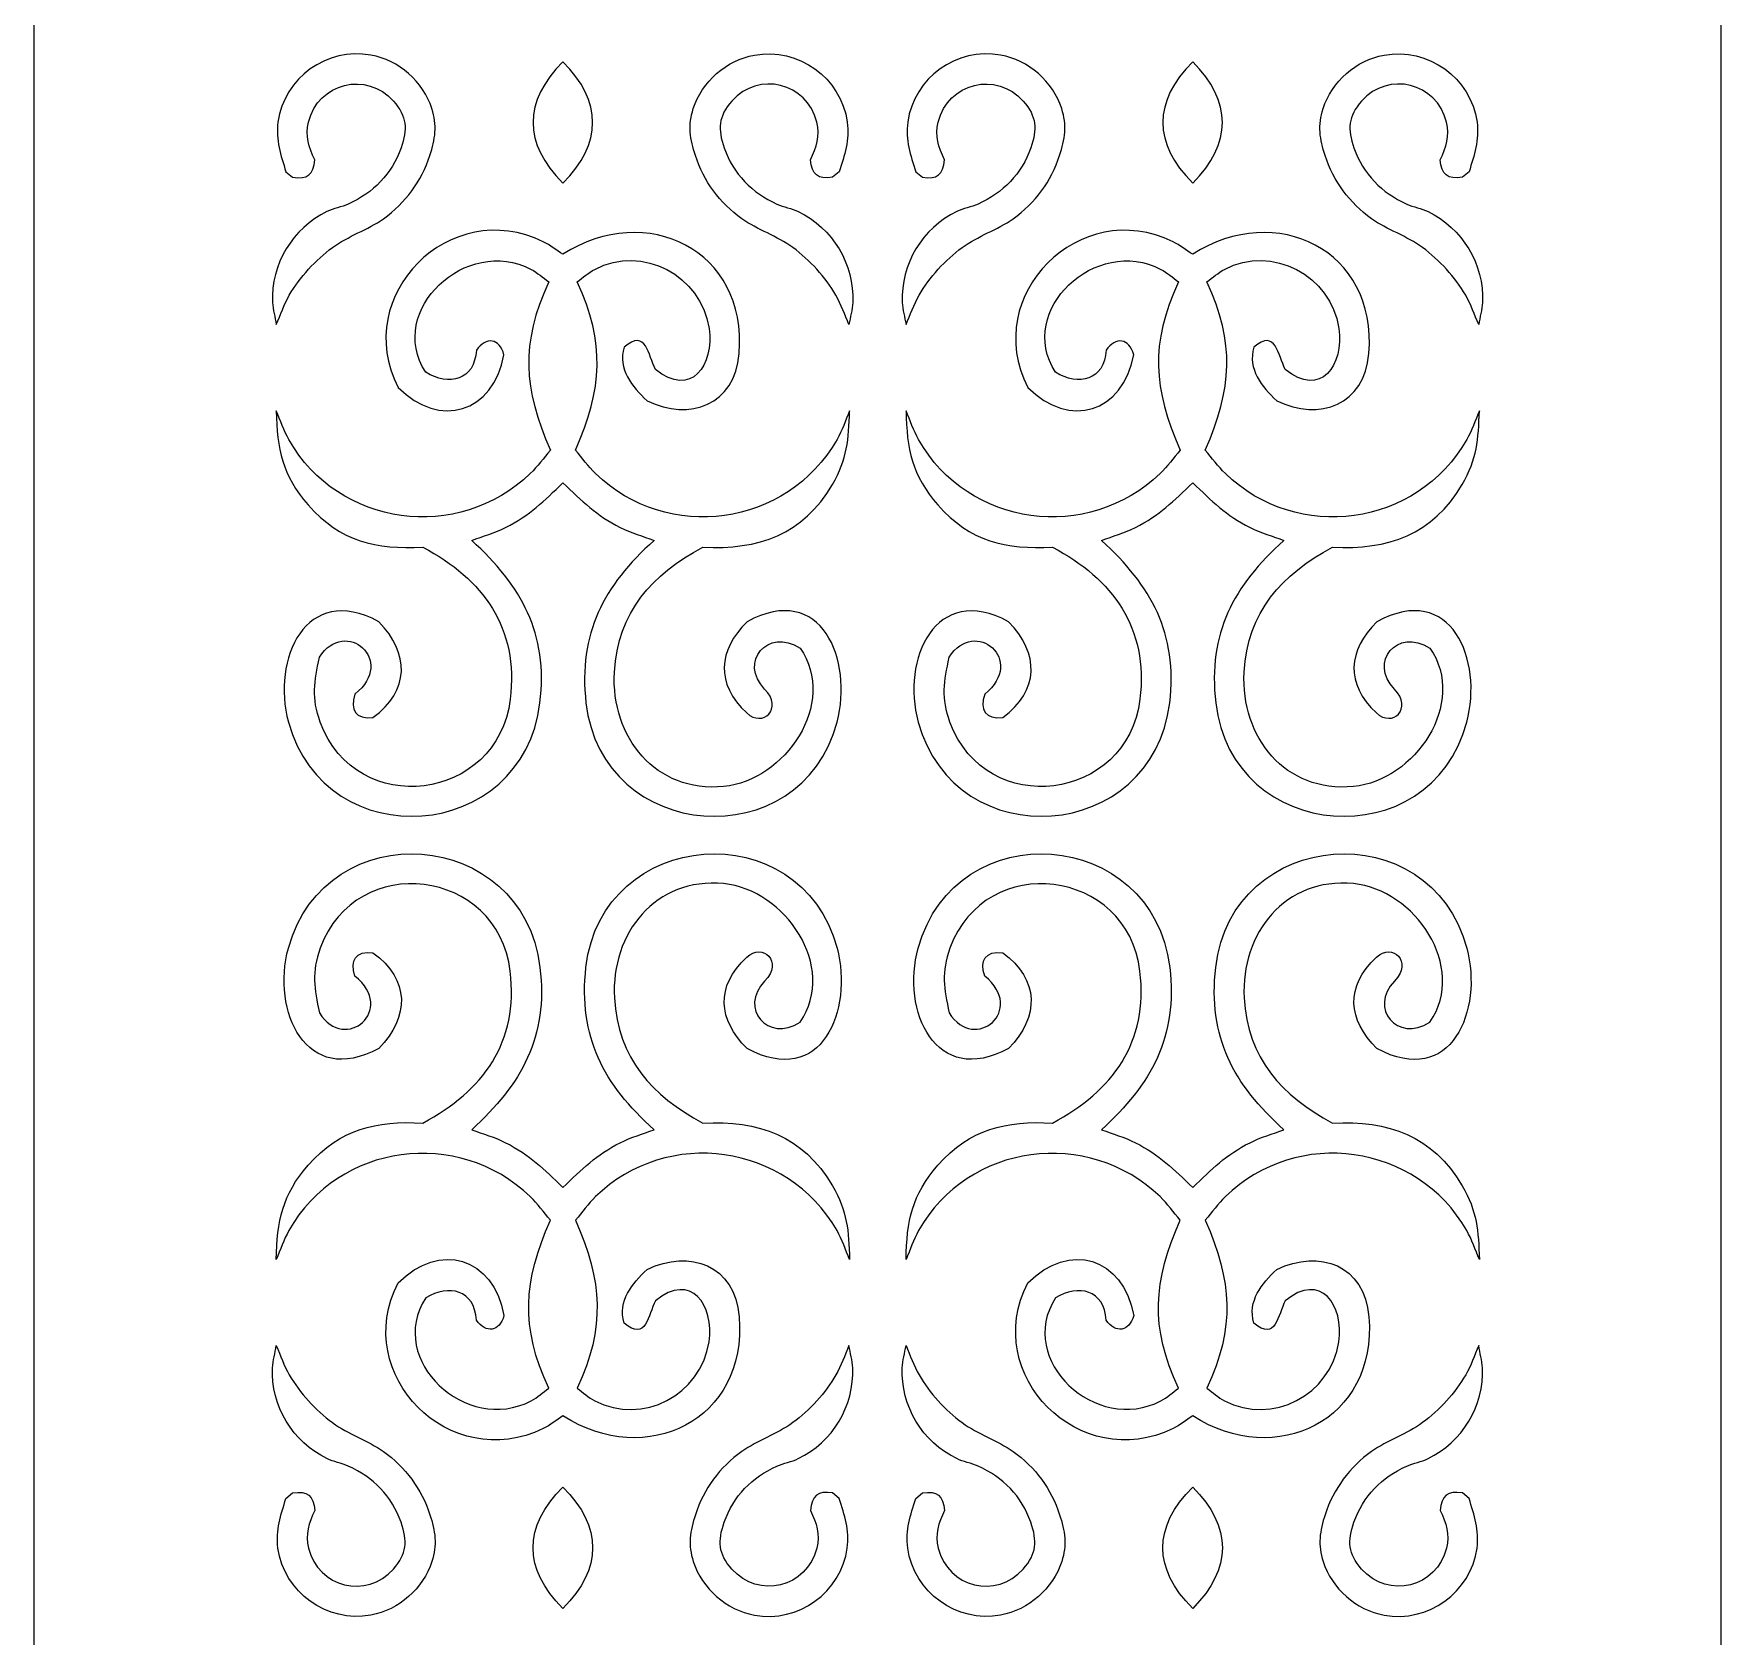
# Model space of a CAD drawing. Header units: centimetres. Extents: x 7.8 to 13.6, y -9 to 9.
# Drawn here: x 7.77 to 13.58, y -2.76 to 2.76 of the extents above; entities that cross this region are included whole.
import ezdxf

# ---------------------------------------------------------------- set-up
doc = ezdxf.new("R2010")
doc.units = ezdxf.units.CM
doc.header["$MEASUREMENT"] = 0
doc.layers.add('layer 1', color=7, linetype='Continuous')

msp = doc.modelspace()

# ---------------------------------------------------------------- linework, layer by layer
at = {"layer": 'layer 1', "color": 250}
for points, knots in [([(7.77186, 9.00077), (7.77186, 9.00077), (13.5832, 9.00077), (13.5832, 9.00077), (13.5832, 9.00077), (13.5832, 9.00077), (13.5832, -9.00021), (13.5832, -9.00021), (13.5832, -9.00021), (13.5832, -9.00021), (7.77186, -9.00021), (7.77186, -9.00021), (7.77186, -9.00021), (7.77186, -9.00021), (7.77186, 9.00077), (7.77186, 9.00077)], [0, 0, 0, 0, 0.2, 0.2, 0.2, 0.2, 0.4, 0.4, 0.4, 0.4, 0.6, 0.6, 0.6, 0.6, 1, 1, 1, 1]), ([(8.60722, 1.75767), (8.6029, 1.78313), (8.59546, 1.80826), (8.59424, 1.83406), (8.59424, 1.83406), (8.58808, 1.96501), (8.6637, 2.09027), (8.78159, 2.14675), (8.78159, 2.14675), (8.80502, 2.15798), (8.83137, 2.16212), (8.85509, 2.1727), (8.85509, 2.1727), (8.94107, 2.21101), (9.0055, 2.27635), (9.03666, 2.36581), (9.03666, 2.36581), (9.05939, 2.43105), (9.05721, 2.47391), (9.01072, 2.52719), (9.01072, 2.52719), (8.91907, 2.63222), (8.75093, 2.58995), (8.71819, 2.45514), (8.71819, 2.45514), (8.70642, 2.40668), (8.71814, 2.3688), (8.7398, 2.32545), (8.7398, 2.32545), (8.73485, 2.27368), (8.71538, 2.25713), (8.66343, 2.26492), (8.66343, 2.26492), (8.66343, 2.26492), (8.64037, 2.28366), (8.64037, 2.28366), (8.64037, 2.28366), (8.62281, 2.34218), (8.6041, 2.39236), (8.61298, 2.45514), (8.61298, 2.45514), (8.63456, 2.60767), (8.78131, 2.71327), (8.9329, 2.68571), (8.9329, 2.68571), (9.02954, 2.66814), (9.11285, 2.59452), (9.14329, 2.50127), (9.14329, 2.50127), (9.16159, 2.44519), (9.1545, 2.39511), (9.13609, 2.33986), (9.13609, 2.33986), (9.10664, 2.25151), (9.05253, 2.17588), (8.97612, 2.12225), (8.97612, 2.12225), (8.92155, 2.08395), (8.85467, 2.0626), (8.80031, 2.02283), (8.80031, 2.02283), (8.74206, 1.9802), (8.68825, 1.92089), (8.65189, 1.85855), (8.65189, 1.85855), (8.63336, 1.82679), (8.62211, 1.7913), (8.60722, 1.75767)], [0, 0, 0, 0, 0.0555556, 0.0555556, 0.0555556, 0.0555556, 0.1111111, 0.1111111, 0.1111111, 0.1111111, 0.1666667, 0.1666667, 0.1666667, 0.1666667, 0.2222222, 0.2222222, 0.2222222, 0.2222222, 0.2777778, 0.2777778, 0.2777778, 0.2777778, 0.3333333, 0.3333333, 0.3333333, 0.3333333, 0.3888889, 0.3888889, 0.3888889, 0.3888889, 0.4444444, 0.4444444, 0.4444444, 0.4444444, 0.5, 0.5, 0.5, 0.5, 0.5555556, 0.5555556, 0.5555556, 0.5555556, 0.6111111, 0.6111111, 0.6111111, 0.6111111, 0.6666667, 0.6666667, 0.6666667, 0.6666667, 0.7222222, 0.7222222, 0.7222222, 0.7222222, 0.7777778, 0.7777778, 0.7777778, 0.7777778, 0.8333333, 0.8333333, 0.8333333, 0.8333333, 0.8888889, 0.8888889, 0.8888889, 0.8888889, 1, 1, 1, 1]), ([(10.57916, 1.75767), (10.58349, 1.78313), (10.59093, 1.80826), (10.59214, 1.83406), (10.59214, 1.83406), (10.59831, 1.96501), (10.52268, 2.09027), (10.4048, 2.14675), (10.4048, 2.14675), (10.38137, 2.15798), (10.35502, 2.16212), (10.3313, 2.1727), (10.3313, 2.1727), (10.24532, 2.21101), (10.18088, 2.27635), (10.14973, 2.36581), (10.14973, 2.36581), (10.127, 2.43105), (10.12917, 2.47391), (10.17567, 2.52719), (10.17567, 2.52719), (10.26732, 2.63222), (10.43546, 2.58995), (10.4682, 2.45514), (10.4682, 2.45514), (10.47997, 2.40668), (10.46825, 2.3688), (10.44659, 2.32545), (10.44659, 2.32545), (10.45153, 2.27368), (10.471, 2.25713), (10.52296, 2.26492), (10.52296, 2.26492), (10.52296, 2.26492), (10.54602, 2.28366), (10.54602, 2.28366), (10.54602, 2.28366), (10.56358, 2.34218), (10.58228, 2.39236), (10.5734, 2.45514), (10.5734, 2.45514), (10.55183, 2.60767), (10.40508, 2.71327), (10.25348, 2.68571), (10.25348, 2.68571), (10.15685, 2.66814), (10.07353, 2.59452), (10.0431, 2.50127), (10.0431, 2.50127), (10.0248, 2.44519), (10.03189, 2.39511), (10.0503, 2.33986), (10.0503, 2.33986), (10.07975, 2.25151), (10.13385, 2.17588), (10.21026, 2.12225), (10.21026, 2.12225), (10.26484, 2.08395), (10.33172, 2.0626), (10.38607, 2.02283), (10.38607, 2.02283), (10.44432, 1.9802), (10.49814, 1.92089), (10.5345, 1.85855), (10.5345, 1.85855), (10.55302, 1.82679), (10.56427, 1.7913), (10.57916, 1.75767)], [0, 0, 0, 0, 0.0555556, 0.0555556, 0.0555556, 0.0555556, 0.1111111, 0.1111111, 0.1111111, 0.1111111, 0.1666667, 0.1666667, 0.1666667, 0.1666667, 0.2222222, 0.2222222, 0.2222222, 0.2222222, 0.2777778, 0.2777778, 0.2777778, 0.2777778, 0.3333333, 0.3333333, 0.3333333, 0.3333333, 0.3888889, 0.3888889, 0.3888889, 0.3888889, 0.4444444, 0.4444444, 0.4444444, 0.4444444, 0.5, 0.5, 0.5, 0.5, 0.5555556, 0.5555556, 0.5555556, 0.5555556, 0.6111111, 0.6111111, 0.6111111, 0.6111111, 0.6666667, 0.6666667, 0.6666667, 0.6666667, 0.7222222, 0.7222222, 0.7222222, 0.7222222, 0.7777778, 0.7777778, 0.7777778, 0.7777778, 0.8333333, 0.8333333, 0.8333333, 0.8333333, 0.8888889, 0.8888889, 0.8888889, 0.8888889, 1, 1, 1, 1]), ([(10.77589, 1.75767), (10.77156, 1.78313), (10.76412, 1.80826), (10.76291, 1.83406), (10.76291, 1.83406), (10.75674, 1.96501), (10.83237, 2.09027), (10.95026, 2.14675), (10.95026, 2.14675), (10.97368, 2.15798), (11.00003, 2.16212), (11.02375, 2.1727), (11.02375, 2.1727), (11.10973, 2.21101), (11.17417, 2.27635), (11.20532, 2.36581), (11.20532, 2.36581), (11.22805, 2.43105), (11.22588, 2.47391), (11.17938, 2.52719), (11.17938, 2.52719), (11.08773, 2.63222), (10.91959, 2.58995), (10.88685, 2.45514), (10.88685, 2.45514), (10.87508, 2.40668), (10.8868, 2.3688), (10.90846, 2.32545), (10.90846, 2.32545), (10.90352, 2.27368), (10.88405, 2.25713), (10.83209, 2.26492), (10.83209, 2.26492), (10.83209, 2.26492), (10.80903, 2.28366), (10.80903, 2.28366), (10.80903, 2.28366), (10.79147, 2.34218), (10.77277, 2.39236), (10.78165, 2.45514), (10.78165, 2.45514), (10.80322, 2.60767), (10.94997, 2.71327), (11.10157, 2.68571), (11.10157, 2.68571), (11.1982, 2.66814), (11.28152, 2.59452), (11.31195, 2.50127), (11.31195, 2.50127), (11.33025, 2.44519), (11.32316, 2.39511), (11.30475, 2.33986), (11.30475, 2.33986), (11.2753, 2.25151), (11.2212, 2.17588), (11.14479, 2.12225), (11.14479, 2.12225), (11.09021, 2.08395), (11.02333, 2.0626), (10.96898, 2.02283), (10.96898, 2.02283), (10.91073, 1.9802), (10.85691, 1.92089), (10.82055, 1.85855), (10.82055, 1.85855), (10.80203, 1.82679), (10.79078, 1.7913), (10.77589, 1.75767)], [0, 0, 0, 0, 0.0555556, 0.0555556, 0.0555556, 0.0555556, 0.1111111, 0.1111111, 0.1111111, 0.1111111, 0.1666667, 0.1666667, 0.1666667, 0.1666667, 0.2222222, 0.2222222, 0.2222222, 0.2222222, 0.2777778, 0.2777778, 0.2777778, 0.2777778, 0.3333333, 0.3333333, 0.3333333, 0.3333333, 0.3888889, 0.3888889, 0.3888889, 0.3888889, 0.4444444, 0.4444444, 0.4444444, 0.4444444, 0.5, 0.5, 0.5, 0.5, 0.5555556, 0.5555556, 0.5555556, 0.5555556, 0.6111111, 0.6111111, 0.6111111, 0.6111111, 0.6666667, 0.6666667, 0.6666667, 0.6666667, 0.7222222, 0.7222222, 0.7222222, 0.7222222, 0.7777778, 0.7777778, 0.7777778, 0.7777778, 0.8333333, 0.8333333, 0.8333333, 0.8333333, 0.8888889, 0.8888889, 0.8888889, 0.8888889, 1, 1, 1, 1]), ([(12.74783, 1.75767), (12.75215, 1.78313), (12.75959, 1.80826), (12.76081, 1.83406), (12.76081, 1.83406), (12.76697, 1.96501), (12.69135, 2.09027), (12.57346, 2.14675), (12.57346, 2.14675), (12.55004, 2.15798), (12.52368, 2.16212), (12.49996, 2.1727), (12.49996, 2.1727), (12.41398, 2.21101), (12.34955, 2.27635), (12.31839, 2.36581), (12.31839, 2.36581), (12.29566, 2.43105), (12.29784, 2.47391), (12.34433, 2.52719), (12.34433, 2.52719), (12.43598, 2.63222), (12.60412, 2.58995), (12.63687, 2.45514), (12.63687, 2.45514), (12.64863, 2.40668), (12.63691, 2.3688), (12.61526, 2.32545), (12.61526, 2.32545), (12.6202, 2.27368), (12.63967, 2.25713), (12.69162, 2.26492), (12.69162, 2.26492), (12.69162, 2.26492), (12.71468, 2.28366), (12.71468, 2.28366), (12.71468, 2.28366), (12.73224, 2.34218), (12.75095, 2.39236), (12.74207, 2.45514), (12.74207, 2.45514), (12.72049, 2.60767), (12.57375, 2.71327), (12.42215, 2.68571), (12.42215, 2.68571), (12.32551, 2.66814), (12.2422, 2.59452), (12.21176, 2.50127), (12.21176, 2.50127), (12.19346, 2.44519), (12.20055, 2.39511), (12.21896, 2.33986), (12.21896, 2.33986), (12.24841, 2.25151), (12.30252, 2.17588), (12.37893, 2.12225), (12.37893, 2.12225), (12.4335, 2.08395), (12.50038, 2.0626), (12.55474, 2.02283), (12.55474, 2.02283), (12.61299, 1.9802), (12.6668, 1.92089), (12.70316, 1.85855), (12.70316, 1.85855), (12.72169, 1.82679), (12.73294, 1.7913), (12.74783, 1.75767)], [0, 0, 0, 0, 0.0555556, 0.0555556, 0.0555556, 0.0555556, 0.1111111, 0.1111111, 0.1111111, 0.1111111, 0.1666667, 0.1666667, 0.1666667, 0.1666667, 0.2222222, 0.2222222, 0.2222222, 0.2222222, 0.2777778, 0.2777778, 0.2777778, 0.2777778, 0.3333333, 0.3333333, 0.3333333, 0.3333333, 0.3888889, 0.3888889, 0.3888889, 0.3888889, 0.4444444, 0.4444444, 0.4444444, 0.4444444, 0.5, 0.5, 0.5, 0.5, 0.5555556, 0.5555556, 0.5555556, 0.5555556, 0.6111111, 0.6111111, 0.6111111, 0.6111111, 0.6666667, 0.6666667, 0.6666667, 0.6666667, 0.7222222, 0.7222222, 0.7222222, 0.7222222, 0.7777778, 0.7777778, 0.7777778, 0.7777778, 0.8333333, 0.8333333, 0.8333333, 0.8333333, 0.8888889, 0.8888889, 0.8888889, 0.8888889, 1, 1, 1, 1]), ([(9.59436, 2.24475), (9.45734, 2.38177), (9.4573, 2.52565), (9.59436, 2.66265), (9.59436, 2.66265), (9.73062, 2.52639), (9.73058, 2.38103), (9.59436, 2.24475)], [0, 0, 0, 0, 0.3333333, 0.3333333, 0.3333333, 0.3333333, 1, 1, 1, 1]), ([(11.76302, 2.24475), (11.626, 2.38177), (11.62596, 2.52565), (11.76302, 2.66265), (11.76302, 2.66265), (11.89928, 2.52639), (11.89925, 2.38103), (11.76302, 2.24475)], [0, 0, 0, 0, 0.3333333, 0.3333333, 0.3333333, 0.3333333, 1, 1, 1, 1]), ([(8.75565, 0.61202), (8.73789, 0.5281), (8.72782, 0.47228), (8.75854, 0.38867), (8.75854, 0.38867), (8.88206, 0.05248), (9.37014, 0.11452), (9.41277, 0.46793), (9.41277, 0.46793), (9.44224, 0.71227), (9.31946, 0.88161), (9.11159, 0.99103), (9.11159, 0.99103), (8.95055, 0.98296), (8.82781, 1.01021), (8.71674, 1.13657), (8.71674, 1.13657), (8.62785, 1.23769), (8.60938, 1.32965), (8.60722, 1.46082), (8.60722, 1.46082), (8.62163, 1.42767), (8.63264, 1.39283), (8.65044, 1.36138), (8.65044, 1.36138), (8.82119, 1.05965), (9.23435, 1.0063), (9.48195, 1.24466), (9.48195, 1.24466), (9.50747, 1.26923), (9.52806, 1.29846), (9.55112, 1.32536), (9.55112, 1.32536), (9.45821, 1.53769), (9.44691, 1.69081), (9.54536, 1.90467), (9.54536, 1.90467), (9.52518, 1.91907), (9.5068, 1.93641), (9.48482, 1.94789), (9.48482, 1.94789), (9.26194, 2.06425), (8.98438, 1.80787), (9.12168, 1.59339), (9.12168, 1.59339), (9.20106, 1.54453), (9.29054, 1.56549), (9.29605, 1.66976), (9.29605, 1.66976), (9.33031, 1.71652), (9.37527, 1.7111), (9.39116, 1.65391), (9.39116, 1.65391), (9.35386, 1.4533), (9.17057, 1.39756), (9.02657, 1.5415), (9.02657, 1.5415), (8.86349, 1.85955), (9.20625, 2.19997), (9.52662, 2.043), (9.52662, 2.043), (9.55067, 2.03121), (9.57178, 2.01418), (9.59436, 1.99977), (9.59436, 1.99977), (9.8818, 2.18323), (10.23018, 2.01516), (10.20103, 1.65824), (10.20103, 1.65824), (10.18655, 1.48089), (10.03158, 1.42351), (9.884, 1.49539), (9.884, 1.49539), (9.83136, 1.54465), (9.78348, 1.60328), (9.80474, 1.67985), (9.80474, 1.67985), (9.88158, 1.74575), (9.88818, 1.65101), (9.91281, 1.60348), (9.91281, 1.60348), (10.03608, 1.50163), (10.11583, 1.6197), (10.09727, 1.7447), (10.09727, 1.7447), (10.07013, 1.92758), (9.86809, 2.03363), (9.70387, 1.94789), (9.70387, 1.94789), (9.68189, 1.93641), (9.66351, 1.91907), (9.64334, 1.90467), (9.64334, 1.90467), (9.74092, 1.69268), (9.73041, 1.53753), (9.63758, 1.32536), (9.63758, 1.32536), (9.66063, 1.29846), (9.68133, 1.26935), (9.70674, 1.24466), (9.70674, 1.24466), (9.9541, 1.00429), (10.3662, 1.06142), (10.53825, 1.36138), (10.53825, 1.36138), (10.55623, 1.39273), (10.56706, 1.42767), (10.58147, 1.46082), (10.58147, 1.46082), (10.57825, 1.36238), (10.57376, 1.29478), (10.5224, 1.20719), (10.5224, 1.20719), (10.42063, 1.03366), (10.26732, 0.98158), (10.07566, 0.99103), (10.07566, 0.99103), (9.90094, 0.89742), (9.78304, 0.76822), (9.77159, 0.56015), (9.77159, 0.56015), (9.75934, 0.33749), (9.91321, 0.14418), (10.14772, 0.16675), (10.14772, 0.16675), (10.35929, 0.18711), (10.5414, 0.45305), (10.41143, 0.64372), (10.41143, 0.64372), (10.29824, 0.71579), (10.19953, 0.59481), (10.28894, 0.5025), (10.28894, 0.5025), (10.3543, 0.43502), (10.28287, 0.36831), (10.22698, 0.42037), (10.22698, 0.42037), (10.11841, 0.52152), (10.12905, 0.63515), (10.22842, 0.73452), (10.22842, 0.73452), (10.48569, 0.87356), (10.59492, 0.60078), (10.53825, 0.38867), (10.53825, 0.38867), (10.41335, -0.07877), (9.72839, -0.02728), (9.67361, 0.45495), (9.67361, 0.45495), (9.64646, 0.69401), (9.73414, 0.85875), (9.9085, 1.01409), (9.9085, 1.01409), (9.86959, 1.02897), (9.82899, 1.04003), (9.79178, 1.05875), (9.79178, 1.05875), (9.70942, 1.1002), (9.66026, 1.15018), (9.59436, 1.21295), (9.59436, 1.21295), (9.52844, 1.15019), (9.48022, 1.10067), (9.39691, 1.05875), (9.39691, 1.05875), (9.3597, 1.04003), (9.3191, 1.02897), (9.28019, 1.01409), (9.28019, 1.01409), (9.45114, 0.85897), (9.54401, 0.69367), (9.51508, 0.45495), (9.51508, 0.45495), (9.45659, -0.02765), (8.77793, -0.07849), (8.64902, 0.38867), (8.64902, 0.38867), (8.5897, 0.60365), (8.70855, 0.87056), (8.96027, 0.73452), (8.96027, 0.73452), (9.06712, 0.62398), (9.06677, 0.49743), (8.94011, 0.40452), (8.94011, 0.40452), (8.88063, 0.3979), (8.85987, 0.43042), (8.87815, 0.48521), (8.87815, 0.48521), (9.02256, 0.60078), (8.84469, 0.75187), (8.75565, 0.61202)], [0, 0, 0, 0, 0.0204082, 0.0204082, 0.0204082, 0.0204082, 0.0408163, 0.0408163, 0.0408163, 0.0408163, 0.0612245, 0.0612245, 0.0612245, 0.0612245, 0.0816327, 0.0816327, 0.0816327, 0.0816327, 0.1020408, 0.1020408, 0.1020408, 0.1020408, 0.122449, 0.122449, 0.122449, 0.122449, 0.1428571, 0.1428571, 0.1428571, 0.1428571, 0.1632653, 0.1632653, 0.1632653, 0.1632653, 0.1836735, 0.1836735, 0.1836735, 0.1836735, 0.2040816, 0.2040816, 0.2040816, 0.2040816, 0.2244898, 0.2244898, 0.2244898, 0.2244898, 0.244898, 0.244898, 0.244898, 0.244898, 0.2653061, 0.2653061, 0.2653061, 0.2653061, 0.2857143, 0.2857143, 0.2857143, 0.2857143, 0.3061224, 0.3061224, 0.3061224, 0.3061224, 0.3265306, 0.3265306, 0.3265306, 0.3265306, 0.3469388, 0.3469388, 0.3469388, 0.3469388, 0.3673469, 0.3673469, 0.3673469, 0.3673469, 0.3877551, 0.3877551, 0.3877551, 0.3877551, 0.4081633, 0.4081633, 0.4081633, 0.4081633, 0.4285714, 0.4285714, 0.4285714, 0.4285714, 0.4489796, 0.4489796, 0.4489796, 0.4489796, 0.4693878, 0.4693878, 0.4693878, 0.4693878, 0.4897959, 0.4897959, 0.4897959, 0.4897959, 0.5102041, 0.5102041, 0.5102041, 0.5102041, 0.5306122, 0.5306122, 0.5306122, 0.5306122, 0.5510204, 0.5510204, 0.5510204, 0.5510204, 0.5714286, 0.5714286, 0.5714286, 0.5714286, 0.5918367, 0.5918367, 0.5918367, 0.5918367, 0.6122449, 0.6122449, 0.6122449, 0.6122449, 0.6326531, 0.6326531, 0.6326531, 0.6326531, 0.6530612, 0.6530612, 0.6530612, 0.6530612, 0.6734694, 0.6734694, 0.6734694, 0.6734694, 0.6938776, 0.6938776, 0.6938776, 0.6938776, 0.7142857, 0.7142857, 0.7142857, 0.7142857, 0.7346939, 0.7346939, 0.7346939, 0.7346939, 0.755102, 0.755102, 0.755102, 0.755102, 0.7755102, 0.7755102, 0.7755102, 0.7755102, 0.7959184, 0.7959184, 0.7959184, 0.7959184, 0.8163265, 0.8163265, 0.8163265, 0.8163265, 0.8367347, 0.8367347, 0.8367347, 0.8367347, 0.8571429, 0.8571429, 0.8571429, 0.8571429, 0.877551, 0.877551, 0.877551, 0.877551, 0.8979592, 0.8979592, 0.8979592, 0.8979592, 0.9183673, 0.9183673, 0.9183673, 0.9183673, 0.9387755, 0.9387755, 0.9387755, 0.9387755, 0.9591837, 0.9591837, 0.9591837, 0.9591837, 1, 1, 1, 1]), ([(10.92431, 0.61202), (10.90656, 0.5281), (10.89648, 0.47228), (10.9272, 0.38867), (10.9272, 0.38867), (11.05072, 0.05248), (11.5388, 0.11452), (11.58143, 0.46793), (11.58143, 0.46793), (11.61091, 0.71227), (11.48812, 0.88161), (11.28025, 0.99103), (11.28025, 0.99103), (11.11922, 0.98296), (10.99647, 1.01021), (10.8854, 1.13657), (10.8854, 1.13657), (10.79652, 1.23769), (10.77804, 1.32965), (10.77589, 1.46082), (10.77589, 1.46082), (10.79029, 1.42767), (10.80131, 1.39283), (10.81911, 1.36138), (10.81911, 1.36138), (10.98985, 1.05965), (11.40301, 1.0063), (11.65061, 1.24466), (11.65061, 1.24466), (11.67614, 1.26923), (11.69672, 1.29846), (11.71978, 1.32536), (11.71978, 1.32536), (11.62687, 1.53769), (11.61558, 1.69081), (11.71402, 1.90467), (11.71402, 1.90467), (11.69384, 1.91907), (11.67546, 1.93641), (11.65348, 1.94789), (11.65348, 1.94789), (11.43061, 2.06425), (11.15304, 1.80787), (11.29034, 1.59339), (11.29034, 1.59339), (11.36972, 1.54453), (11.4592, 1.56549), (11.46471, 1.66976), (11.46471, 1.66976), (11.49897, 1.71652), (11.54394, 1.7111), (11.55982, 1.65391), (11.55982, 1.65391), (11.52252, 1.4533), (11.33923, 1.39756), (11.19523, 1.5415), (11.19523, 1.5415), (11.03216, 1.85955), (11.37491, 2.19997), (11.69528, 2.043), (11.69528, 2.043), (11.71933, 2.03121), (11.74044, 2.01418), (11.76302, 1.99977), (11.76302, 1.99977), (12.05047, 2.18323), (12.39884, 2.01516), (12.36969, 1.65824), (12.36969, 1.65824), (12.35521, 1.48089), (12.20025, 1.42351), (12.05266, 1.49539), (12.05266, 1.49539), (12.00002, 1.54465), (11.95214, 1.60328), (11.9734, 1.67985), (11.9734, 1.67985), (12.05024, 1.74575), (12.05684, 1.65101), (12.08148, 1.60348), (12.08148, 1.60348), (12.20475, 1.50163), (12.28449, 1.6197), (12.26594, 1.7447), (12.26594, 1.7447), (12.23879, 1.92758), (12.03675, 2.03363), (11.87254, 1.94789), (11.87254, 1.94789), (11.85056, 1.93641), (11.83218, 1.91907), (11.812, 1.90467), (11.812, 1.90467), (11.90958, 1.69268), (11.89907, 1.53753), (11.80624, 1.32536), (11.80624, 1.32536), (11.8293, 1.29846), (11.85, 1.26935), (11.87541, 1.24466), (11.87541, 1.24466), (12.12277, 1.00429), (12.53487, 1.06142), (12.70691, 1.36138), (12.70691, 1.36138), (12.72489, 1.39273), (12.73573, 1.42767), (12.75013, 1.46082), (12.75013, 1.46082), (12.74692, 1.36238), (12.74242, 1.29478), (12.69106, 1.20719), (12.69106, 1.20719), (12.58929, 1.03366), (12.43599, 0.98158), (12.24433, 0.99103), (12.24433, 0.99103), (12.0696, 0.89742), (11.95171, 0.76822), (11.94026, 0.56015), (11.94026, 0.56015), (11.928, 0.33749), (12.08187, 0.14418), (12.31638, 0.16675), (12.31638, 0.16675), (12.52796, 0.18711), (12.71006, 0.45305), (12.5801, 0.64372), (12.5801, 0.64372), (12.4669, 0.71579), (12.36819, 0.59481), (12.4576, 0.5025), (12.4576, 0.5025), (12.52297, 0.43502), (12.45153, 0.36831), (12.39564, 0.42037), (12.39564, 0.42037), (12.28707, 0.52152), (12.29772, 0.63515), (12.39708, 0.73452), (12.39708, 0.73452), (12.65435, 0.87356), (12.76359, 0.60078), (12.70691, 0.38867), (12.70691, 0.38867), (12.58202, -0.07877), (11.89706, -0.02728), (11.84228, 0.45495), (11.84228, 0.45495), (11.81512, 0.69401), (11.9028, 0.85875), (12.07716, 1.01409), (12.07716, 1.01409), (12.03826, 1.02897), (11.99765, 1.04003), (11.96044, 1.05875), (11.96044, 1.05875), (11.87808, 1.1002), (11.82893, 1.15018), (11.76302, 1.21295), (11.76302, 1.21295), (11.69711, 1.15019), (11.64888, 1.10067), (11.56558, 1.05875), (11.56558, 1.05875), (11.52837, 1.04003), (11.48776, 1.02897), (11.44886, 1.01409), (11.44886, 1.01409), (11.6198, 0.85897), (11.71267, 0.69367), (11.68374, 0.45495), (11.68374, 0.45495), (11.62525, -0.02765), (10.94659, -0.07849), (10.81768, 0.38867), (10.81768, 0.38867), (10.75837, 0.60365), (10.87721, 0.87056), (11.12894, 0.73452), (11.12894, 0.73452), (11.23578, 0.62398), (11.23543, 0.49743), (11.10877, 0.40452), (11.10877, 0.40452), (11.0493, 0.3979), (11.02853, 0.43042), (11.04681, 0.48521), (11.04681, 0.48521), (11.19122, 0.60078), (11.01335, 0.75187), (10.92431, 0.61202)], [0, 0, 0, 0, 0.0204082, 0.0204082, 0.0204082, 0.0204082, 0.0408163, 0.0408163, 0.0408163, 0.0408163, 0.0612245, 0.0612245, 0.0612245, 0.0612245, 0.0816327, 0.0816327, 0.0816327, 0.0816327, 0.1020408, 0.1020408, 0.1020408, 0.1020408, 0.122449, 0.122449, 0.122449, 0.122449, 0.1428571, 0.1428571, 0.1428571, 0.1428571, 0.1632653, 0.1632653, 0.1632653, 0.1632653, 0.1836735, 0.1836735, 0.1836735, 0.1836735, 0.2040816, 0.2040816, 0.2040816, 0.2040816, 0.2244898, 0.2244898, 0.2244898, 0.2244898, 0.244898, 0.244898, 0.244898, 0.244898, 0.2653061, 0.2653061, 0.2653061, 0.2653061, 0.2857143, 0.2857143, 0.2857143, 0.2857143, 0.3061224, 0.3061224, 0.3061224, 0.3061224, 0.3265306, 0.3265306, 0.3265306, 0.3265306, 0.3469388, 0.3469388, 0.3469388, 0.3469388, 0.3673469, 0.3673469, 0.3673469, 0.3673469, 0.3877551, 0.3877551, 0.3877551, 0.3877551, 0.4081633, 0.4081633, 0.4081633, 0.4081633, 0.4285714, 0.4285714, 0.4285714, 0.4285714, 0.4489796, 0.4489796, 0.4489796, 0.4489796, 0.4693878, 0.4693878, 0.4693878, 0.4693878, 0.4897959, 0.4897959, 0.4897959, 0.4897959, 0.5102041, 0.5102041, 0.5102041, 0.5102041, 0.5306122, 0.5306122, 0.5306122, 0.5306122, 0.5510204, 0.5510204, 0.5510204, 0.5510204, 0.5714286, 0.5714286, 0.5714286, 0.5714286, 0.5918367, 0.5918367, 0.5918367, 0.5918367, 0.6122449, 0.6122449, 0.6122449, 0.6122449, 0.6326531, 0.6326531, 0.6326531, 0.6326531, 0.6530612, 0.6530612, 0.6530612, 0.6530612, 0.6734694, 0.6734694, 0.6734694, 0.6734694, 0.6938776, 0.6938776, 0.6938776, 0.6938776, 0.7142857, 0.7142857, 0.7142857, 0.7142857, 0.7346939, 0.7346939, 0.7346939, 0.7346939, 0.755102, 0.755102, 0.755102, 0.755102, 0.7755102, 0.7755102, 0.7755102, 0.7755102, 0.7959184, 0.7959184, 0.7959184, 0.7959184, 0.8163265, 0.8163265, 0.8163265, 0.8163265, 0.8367347, 0.8367347, 0.8367347, 0.8367347, 0.8571429, 0.8571429, 0.8571429, 0.8571429, 0.877551, 0.877551, 0.877551, 0.877551, 0.8979592, 0.8979592, 0.8979592, 0.8979592, 0.9183673, 0.9183673, 0.9183673, 0.9183673, 0.9387755, 0.9387755, 0.9387755, 0.9387755, 0.9591837, 0.9591837, 0.9591837, 0.9591837, 1, 1, 1, 1]), ([(8.75565, -0.61289), (8.73789, -0.52897), (8.72782, -0.47315), (8.75854, -0.38954), (8.75854, -0.38954), (8.88206, -0.05336), (9.37014, -0.11539), (9.41277, -0.4688), (9.41277, -0.4688), (9.44224, -0.71314), (9.31946, -0.88248), (9.11159, -0.9919), (9.11159, -0.9919), (8.95055, -0.98383), (8.82781, -1.01108), (8.71674, -1.13744), (8.71674, -1.13744), (8.62785, -1.23856), (8.60938, -1.33052), (8.60722, -1.46169), (8.60722, -1.46169), (8.62163, -1.42854), (8.63264, -1.3937), (8.65044, -1.36225), (8.65044, -1.36225), (8.82119, -1.06052), (9.23435, -1.00717), (9.48195, -1.24553), (9.48195, -1.24553), (9.50747, -1.2701), (9.52806, -1.29933), (9.55112, -1.32623), (9.55112, -1.32623), (9.45821, -1.53856), (9.44691, -1.69168), (9.54536, -1.90554), (9.54536, -1.90554), (9.52518, -1.91994), (9.5068, -1.93728), (9.48482, -1.94876), (9.48482, -1.94876), (9.26194, -2.06513), (8.98438, -1.80874), (9.12168, -1.59426), (9.12168, -1.59426), (9.20106, -1.54541), (9.29054, -1.56636), (9.29605, -1.67063), (9.29605, -1.67063), (9.33031, -1.71739), (9.37527, -1.71197), (9.39116, -1.65478), (9.39116, -1.65478), (9.35386, -1.45417), (9.17057, -1.39843), (9.02657, -1.54237), (9.02657, -1.54237), (8.86349, -1.86043), (9.20625, -2.20084), (9.52662, -2.04387), (9.52662, -2.04387), (9.55067, -2.03208), (9.57178, -2.01505), (9.59436, -2.00065), (9.59436, -2.00065), (9.8818, -2.1841), (10.23018, -2.01604), (10.20103, -1.65911), (10.20103, -1.65911), (10.18655, -1.48176), (10.03158, -1.42438), (9.884, -1.49626), (9.884, -1.49626), (9.83136, -1.54552), (9.78348, -1.60415), (9.80474, -1.68072), (9.80474, -1.68072), (9.88158, -1.74662), (9.88818, -1.65188), (9.91281, -1.60436), (9.91281, -1.60436), (10.03608, -1.5025), (10.11583, -1.62057), (10.09727, -1.74558), (10.09727, -1.74558), (10.07013, -1.92845), (9.86809, -2.0345), (9.70387, -1.94876), (9.70387, -1.94876), (9.68189, -1.93728), (9.66351, -1.91994), (9.64334, -1.90554), (9.64334, -1.90554), (9.74092, -1.69355), (9.73041, -1.5384), (9.63758, -1.32623), (9.63758, -1.32623), (9.66063, -1.29933), (9.68133, -1.27022), (9.70674, -1.24553), (9.70674, -1.24553), (9.9541, -1.00516), (10.3662, -1.06229), (10.53825, -1.36225), (10.53825, -1.36225), (10.55623, -1.3936), (10.56706, -1.42854), (10.58147, -1.46169), (10.58147, -1.46169), (10.57825, -1.36325), (10.57376, -1.29565), (10.5224, -1.20807), (10.5224, -1.20807), (10.42063, -1.03453), (10.26732, -0.98245), (10.07566, -0.9919), (10.07566, -0.9919), (9.90094, -0.89829), (9.78304, -0.76909), (9.77159, -0.56102), (9.77159, -0.56102), (9.75934, -0.33837), (9.91321, -0.14505), (10.14772, -0.16762), (10.14772, -0.16762), (10.35929, -0.18798), (10.5414, -0.45392), (10.41143, -0.64459), (10.41143, -0.64459), (10.29824, -0.71666), (10.19953, -0.59568), (10.28894, -0.50337), (10.28894, -0.50337), (10.3543, -0.43589), (10.28287, -0.36918), (10.22698, -0.42125), (10.22698, -0.42125), (10.11841, -0.52239), (10.12905, -0.63602), (10.22842, -0.73539), (10.22842, -0.73539), (10.48569, -0.87443), (10.59492, -0.60165), (10.53825, -0.38954), (10.53825, -0.38954), (10.41335, 0.0779), (9.72839, 0.02641), (9.67361, -0.45582), (9.67361, -0.45582), (9.64646, -0.69488), (9.73414, -0.85963), (9.9085, -1.01496), (9.9085, -1.01496), (9.86959, -1.02985), (9.82899, -1.0409), (9.79178, -1.05962), (9.79178, -1.05962), (9.70942, -1.10107), (9.66026, -1.15105), (9.59436, -1.21382), (9.59436, -1.21382), (9.52844, -1.15106), (9.48022, -1.10154), (9.39691, -1.05962), (9.39691, -1.05962), (9.3597, -1.0409), (9.3191, -1.02985), (9.28019, -1.01496), (9.28019, -1.01496), (9.45114, -0.85984), (9.54401, -0.69454), (9.51508, -0.45582), (9.51508, -0.45582), (9.45659, 0.02678), (8.77793, 0.07762), (8.64902, -0.38954), (8.64902, -0.38954), (8.5897, -0.60452), (8.70855, -0.87143), (8.96027, -0.73539), (8.96027, -0.73539), (9.06712, -0.62485), (9.06677, -0.4983), (8.94011, -0.40539), (8.94011, -0.40539), (8.88063, -0.39877), (8.85987, -0.4313), (8.87815, -0.48608), (8.87815, -0.48608), (9.02256, -0.60165), (8.84469, -0.75274), (8.75565, -0.61289)], [0, 0, 0, 0, 0.0204082, 0.0204082, 0.0204082, 0.0204082, 0.0408163, 0.0408163, 0.0408163, 0.0408163, 0.0612245, 0.0612245, 0.0612245, 0.0612245, 0.0816327, 0.0816327, 0.0816327, 0.0816327, 0.1020408, 0.1020408, 0.1020408, 0.1020408, 0.122449, 0.122449, 0.122449, 0.122449, 0.1428571, 0.1428571, 0.1428571, 0.1428571, 0.1632653, 0.1632653, 0.1632653, 0.1632653, 0.1836735, 0.1836735, 0.1836735, 0.1836735, 0.2040816, 0.2040816, 0.2040816, 0.2040816, 0.2244898, 0.2244898, 0.2244898, 0.2244898, 0.244898, 0.244898, 0.244898, 0.244898, 0.2653061, 0.2653061, 0.2653061, 0.2653061, 0.2857143, 0.2857143, 0.2857143, 0.2857143, 0.3061224, 0.3061224, 0.3061224, 0.3061224, 0.3265306, 0.3265306, 0.3265306, 0.3265306, 0.3469388, 0.3469388, 0.3469388, 0.3469388, 0.3673469, 0.3673469, 0.3673469, 0.3673469, 0.3877551, 0.3877551, 0.3877551, 0.3877551, 0.4081633, 0.4081633, 0.4081633, 0.4081633, 0.4285714, 0.4285714, 0.4285714, 0.4285714, 0.4489796, 0.4489796, 0.4489796, 0.4489796, 0.4693878, 0.4693878, 0.4693878, 0.4693878, 0.4897959, 0.4897959, 0.4897959, 0.4897959, 0.5102041, 0.5102041, 0.5102041, 0.5102041, 0.5306122, 0.5306122, 0.5306122, 0.5306122, 0.5510204, 0.5510204, 0.5510204, 0.5510204, 0.5714286, 0.5714286, 0.5714286, 0.5714286, 0.5918367, 0.5918367, 0.5918367, 0.5918367, 0.6122449, 0.6122449, 0.6122449, 0.6122449, 0.6326531, 0.6326531, 0.6326531, 0.6326531, 0.6530612, 0.6530612, 0.6530612, 0.6530612, 0.6734694, 0.6734694, 0.6734694, 0.6734694, 0.6938776, 0.6938776, 0.6938776, 0.6938776, 0.7142857, 0.7142857, 0.7142857, 0.7142857, 0.7346939, 0.7346939, 0.7346939, 0.7346939, 0.755102, 0.755102, 0.755102, 0.755102, 0.7755102, 0.7755102, 0.7755102, 0.7755102, 0.7959184, 0.7959184, 0.7959184, 0.7959184, 0.8163265, 0.8163265, 0.8163265, 0.8163265, 0.8367347, 0.8367347, 0.8367347, 0.8367347, 0.8571429, 0.8571429, 0.8571429, 0.8571429, 0.877551, 0.877551, 0.877551, 0.877551, 0.8979592, 0.8979592, 0.8979592, 0.8979592, 0.9183673, 0.9183673, 0.9183673, 0.9183673, 0.9387755, 0.9387755, 0.9387755, 0.9387755, 0.9591837, 0.9591837, 0.9591837, 0.9591837, 1, 1, 1, 1]), ([(10.92431, -0.61289), (10.90656, -0.52897), (10.89648, -0.47315), (10.9272, -0.38954), (10.9272, -0.38954), (11.05072, -0.05336), (11.5388, -0.11539), (11.58143, -0.4688), (11.58143, -0.4688), (11.61091, -0.71314), (11.48812, -0.88248), (11.28025, -0.9919), (11.28025, -0.9919), (11.11922, -0.98383), (10.99647, -1.01108), (10.8854, -1.13744), (10.8854, -1.13744), (10.79652, -1.23856), (10.77804, -1.33052), (10.77589, -1.46169), (10.77589, -1.46169), (10.79029, -1.42854), (10.80131, -1.3937), (10.81911, -1.36225), (10.81911, -1.36225), (10.98985, -1.06052), (11.40301, -1.00717), (11.65061, -1.24553), (11.65061, -1.24553), (11.67614, -1.2701), (11.69672, -1.29933), (11.71978, -1.32623), (11.71978, -1.32623), (11.62687, -1.53856), (11.61558, -1.69168), (11.71402, -1.90554), (11.71402, -1.90554), (11.69384, -1.91994), (11.67546, -1.93728), (11.65348, -1.94876), (11.65348, -1.94876), (11.43061, -2.06513), (11.15304, -1.80874), (11.29034, -1.59426), (11.29034, -1.59426), (11.36972, -1.54541), (11.4592, -1.56636), (11.46471, -1.67063), (11.46471, -1.67063), (11.49897, -1.71739), (11.54394, -1.71197), (11.55982, -1.65478), (11.55982, -1.65478), (11.52252, -1.45417), (11.33923, -1.39843), (11.19523, -1.54237), (11.19523, -1.54237), (11.03216, -1.86043), (11.37491, -2.20084), (11.69528, -2.04387), (11.69528, -2.04387), (11.71933, -2.03208), (11.74044, -2.01505), (11.76302, -2.00065), (11.76302, -2.00065), (12.05047, -2.1841), (12.39884, -2.01604), (12.36969, -1.65911), (12.36969, -1.65911), (12.35521, -1.48176), (12.20025, -1.42438), (12.05266, -1.49626), (12.05266, -1.49626), (12.00002, -1.54552), (11.95214, -1.60415), (11.9734, -1.68072), (11.9734, -1.68072), (12.05024, -1.74662), (12.05684, -1.65188), (12.08148, -1.60436), (12.08148, -1.60436), (12.20475, -1.5025), (12.28449, -1.62057), (12.26594, -1.74558), (12.26594, -1.74558), (12.23879, -1.92845), (12.03675, -2.0345), (11.87254, -1.94876), (11.87254, -1.94876), (11.85056, -1.93728), (11.83218, -1.91994), (11.812, -1.90554), (11.812, -1.90554), (11.90958, -1.69355), (11.89907, -1.5384), (11.80624, -1.32623), (11.80624, -1.32623), (11.8293, -1.29933), (11.85, -1.27022), (11.87541, -1.24553), (11.87541, -1.24553), (12.12277, -1.00516), (12.53487, -1.06229), (12.70691, -1.36225), (12.70691, -1.36225), (12.72489, -1.3936), (12.73573, -1.42854), (12.75013, -1.46169), (12.75013, -1.46169), (12.74692, -1.36325), (12.74242, -1.29565), (12.69106, -1.20807), (12.69106, -1.20807), (12.58929, -1.03453), (12.43599, -0.98245), (12.24433, -0.9919), (12.24433, -0.9919), (12.0696, -0.89829), (11.95171, -0.76909), (11.94026, -0.56102), (11.94026, -0.56102), (11.928, -0.33837), (12.08187, -0.14505), (12.31638, -0.16762), (12.31638, -0.16762), (12.52796, -0.18798), (12.71006, -0.45392), (12.5801, -0.64459), (12.5801, -0.64459), (12.4669, -0.71666), (12.36819, -0.59568), (12.4576, -0.50337), (12.4576, -0.50337), (12.52297, -0.43589), (12.45153, -0.36918), (12.39564, -0.42125), (12.39564, -0.42125), (12.28707, -0.52239), (12.29772, -0.63602), (12.39708, -0.73539), (12.39708, -0.73539), (12.65435, -0.87443), (12.76359, -0.60165), (12.70691, -0.38954), (12.70691, -0.38954), (12.58202, 0.0779), (11.89706, 0.02641), (11.84228, -0.45582), (11.84228, -0.45582), (11.81512, -0.69488), (11.9028, -0.85963), (12.07716, -1.01496), (12.07716, -1.01496), (12.03826, -1.02985), (11.99765, -1.0409), (11.96044, -1.05962), (11.96044, -1.05962), (11.87808, -1.10107), (11.82893, -1.15105), (11.76302, -1.21382), (11.76302, -1.21382), (11.69711, -1.15106), (11.64888, -1.10154), (11.56558, -1.05962), (11.56558, -1.05962), (11.52837, -1.0409), (11.48776, -1.02985), (11.44886, -1.01496), (11.44886, -1.01496), (11.6198, -0.85984), (11.71267, -0.69454), (11.68374, -0.45582), (11.68374, -0.45582), (11.62525, 0.02678), (10.94659, 0.07762), (10.81768, -0.38954), (10.81768, -0.38954), (10.75837, -0.60452), (10.87721, -0.87143), (11.12894, -0.73539), (11.12894, -0.73539), (11.23578, -0.62485), (11.23543, -0.4983), (11.10877, -0.40539), (11.10877, -0.40539), (11.0493, -0.39877), (11.02853, -0.4313), (11.04681, -0.48608), (11.04681, -0.48608), (11.19122, -0.60165), (11.01335, -0.75274), (10.92431, -0.61289)], [0, 0, 0, 0, 0.0204082, 0.0204082, 0.0204082, 0.0204082, 0.0408163, 0.0408163, 0.0408163, 0.0408163, 0.0612245, 0.0612245, 0.0612245, 0.0612245, 0.0816327, 0.0816327, 0.0816327, 0.0816327, 0.1020408, 0.1020408, 0.1020408, 0.1020408, 0.122449, 0.122449, 0.122449, 0.122449, 0.1428571, 0.1428571, 0.1428571, 0.1428571, 0.1632653, 0.1632653, 0.1632653, 0.1632653, 0.1836735, 0.1836735, 0.1836735, 0.1836735, 0.2040816, 0.2040816, 0.2040816, 0.2040816, 0.2244898, 0.2244898, 0.2244898, 0.2244898, 0.244898, 0.244898, 0.244898, 0.244898, 0.2653061, 0.2653061, 0.2653061, 0.2653061, 0.2857143, 0.2857143, 0.2857143, 0.2857143, 0.3061224, 0.3061224, 0.3061224, 0.3061224, 0.3265306, 0.3265306, 0.3265306, 0.3265306, 0.3469388, 0.3469388, 0.3469388, 0.3469388, 0.3673469, 0.3673469, 0.3673469, 0.3673469, 0.3877551, 0.3877551, 0.3877551, 0.3877551, 0.4081633, 0.4081633, 0.4081633, 0.4081633, 0.4285714, 0.4285714, 0.4285714, 0.4285714, 0.4489796, 0.4489796, 0.4489796, 0.4489796, 0.4693878, 0.4693878, 0.4693878, 0.4693878, 0.4897959, 0.4897959, 0.4897959, 0.4897959, 0.5102041, 0.5102041, 0.5102041, 0.5102041, 0.5306122, 0.5306122, 0.5306122, 0.5306122, 0.5510204, 0.5510204, 0.5510204, 0.5510204, 0.5714286, 0.5714286, 0.5714286, 0.5714286, 0.5918367, 0.5918367, 0.5918367, 0.5918367, 0.6122449, 0.6122449, 0.6122449, 0.6122449, 0.6326531, 0.6326531, 0.6326531, 0.6326531, 0.6530612, 0.6530612, 0.6530612, 0.6530612, 0.6734694, 0.6734694, 0.6734694, 0.6734694, 0.6938776, 0.6938776, 0.6938776, 0.6938776, 0.7142857, 0.7142857, 0.7142857, 0.7142857, 0.7346939, 0.7346939, 0.7346939, 0.7346939, 0.755102, 0.755102, 0.755102, 0.755102, 0.7755102, 0.7755102, 0.7755102, 0.7755102, 0.7959184, 0.7959184, 0.7959184, 0.7959184, 0.8163265, 0.8163265, 0.8163265, 0.8163265, 0.8367347, 0.8367347, 0.8367347, 0.8367347, 0.8571429, 0.8571429, 0.8571429, 0.8571429, 0.877551, 0.877551, 0.877551, 0.877551, 0.8979592, 0.8979592, 0.8979592, 0.8979592, 0.9183673, 0.9183673, 0.9183673, 0.9183673, 0.9387755, 0.9387755, 0.9387755, 0.9387755, 0.9591837, 0.9591837, 0.9591837, 0.9591837, 1, 1, 1, 1]), ([(8.60722, -1.75854), (8.6029, -1.784), (8.59546, -1.80914), (8.59424, -1.83493), (8.59424, -1.83493), (8.58808, -1.96588), (8.6637, -2.09114), (8.78159, -2.14763), (8.78159, -2.14763), (8.80502, -2.15885), (8.83137, -2.163), (8.85509, -2.17357), (8.85509, -2.17357), (8.94107, -2.21189), (9.0055, -2.27722), (9.03666, -2.36668), (9.03666, -2.36668), (9.05939, -2.43192), (9.05721, -2.47478), (9.01072, -2.52806), (9.01072, -2.52806), (8.91907, -2.63309), (8.75093, -2.59082), (8.71819, -2.45601), (8.71819, -2.45601), (8.70642, -2.40755), (8.71814, -2.36967), (8.7398, -2.32633), (8.7398, -2.32633), (8.73485, -2.27455), (8.71538, -2.25801), (8.66343, -2.26579), (8.66343, -2.26579), (8.66343, -2.26579), (8.64037, -2.28453), (8.64037, -2.28453), (8.64037, -2.28453), (8.62281, -2.34305), (8.6041, -2.39323), (8.61298, -2.45601), (8.61298, -2.45601), (8.63456, -2.60854), (8.78131, -2.71414), (8.9329, -2.68658), (8.9329, -2.68658), (9.02954, -2.66901), (9.11285, -2.5954), (9.14329, -2.50214), (9.14329, -2.50214), (9.16159, -2.44606), (9.1545, -2.39598), (9.13609, -2.34073), (9.13609, -2.34073), (9.10664, -2.25238), (9.05253, -2.17675), (8.97612, -2.12313), (8.97612, -2.12313), (8.92155, -2.08482), (8.85467, -2.06348), (8.80031, -2.0237), (8.80031, -2.0237), (8.74206, -1.98108), (8.68825, -1.92176), (8.65189, -1.85943), (8.65189, -1.85943), (8.63336, -1.82766), (8.62211, -1.79217), (8.60722, -1.75854)], [0, 0, 0, 0, 0.0555556, 0.0555556, 0.0555556, 0.0555556, 0.1111111, 0.1111111, 0.1111111, 0.1111111, 0.1666667, 0.1666667, 0.1666667, 0.1666667, 0.2222222, 0.2222222, 0.2222222, 0.2222222, 0.2777778, 0.2777778, 0.2777778, 0.2777778, 0.3333333, 0.3333333, 0.3333333, 0.3333333, 0.3888889, 0.3888889, 0.3888889, 0.3888889, 0.4444444, 0.4444444, 0.4444444, 0.4444444, 0.5, 0.5, 0.5, 0.5, 0.5555556, 0.5555556, 0.5555556, 0.5555556, 0.6111111, 0.6111111, 0.6111111, 0.6111111, 0.6666667, 0.6666667, 0.6666667, 0.6666667, 0.7222222, 0.7222222, 0.7222222, 0.7222222, 0.7777778, 0.7777778, 0.7777778, 0.7777778, 0.8333333, 0.8333333, 0.8333333, 0.8333333, 0.8888889, 0.8888889, 0.8888889, 0.8888889, 1, 1, 1, 1]), ([(10.57916, -1.75854), (10.58349, -1.784), (10.59093, -1.80914), (10.59214, -1.83493), (10.59214, -1.83493), (10.59831, -1.96588), (10.52268, -2.09114), (10.4048, -2.14763), (10.4048, -2.14763), (10.38137, -2.15885), (10.35502, -2.163), (10.3313, -2.17357), (10.3313, -2.17357), (10.24532, -2.21189), (10.18088, -2.27722), (10.14973, -2.36668), (10.14973, -2.36668), (10.127, -2.43192), (10.12917, -2.47478), (10.17567, -2.52806), (10.17567, -2.52806), (10.26732, -2.63309), (10.43546, -2.59082), (10.4682, -2.45601), (10.4682, -2.45601), (10.47997, -2.40755), (10.46825, -2.36967), (10.44659, -2.32633), (10.44659, -2.32633), (10.45153, -2.27455), (10.471, -2.25801), (10.52296, -2.26579), (10.52296, -2.26579), (10.52296, -2.26579), (10.54602, -2.28453), (10.54602, -2.28453), (10.54602, -2.28453), (10.56358, -2.34305), (10.58228, -2.39323), (10.5734, -2.45601), (10.5734, -2.45601), (10.55183, -2.60854), (10.40508, -2.71414), (10.25348, -2.68658), (10.25348, -2.68658), (10.15685, -2.66901), (10.07353, -2.5954), (10.0431, -2.50214), (10.0431, -2.50214), (10.0248, -2.44606), (10.03189, -2.39598), (10.0503, -2.34073), (10.0503, -2.34073), (10.07975, -2.25238), (10.13385, -2.17675), (10.21026, -2.12313), (10.21026, -2.12313), (10.26484, -2.08482), (10.33172, -2.06348), (10.38607, -2.0237), (10.38607, -2.0237), (10.44432, -1.98108), (10.49814, -1.92176), (10.5345, -1.85943), (10.5345, -1.85943), (10.55302, -1.82766), (10.56427, -1.79217), (10.57916, -1.75854)], [0, 0, 0, 0, 0.0555556, 0.0555556, 0.0555556, 0.0555556, 0.1111111, 0.1111111, 0.1111111, 0.1111111, 0.1666667, 0.1666667, 0.1666667, 0.1666667, 0.2222222, 0.2222222, 0.2222222, 0.2222222, 0.2777778, 0.2777778, 0.2777778, 0.2777778, 0.3333333, 0.3333333, 0.3333333, 0.3333333, 0.3888889, 0.3888889, 0.3888889, 0.3888889, 0.4444444, 0.4444444, 0.4444444, 0.4444444, 0.5, 0.5, 0.5, 0.5, 0.5555556, 0.5555556, 0.5555556, 0.5555556, 0.6111111, 0.6111111, 0.6111111, 0.6111111, 0.6666667, 0.6666667, 0.6666667, 0.6666667, 0.7222222, 0.7222222, 0.7222222, 0.7222222, 0.7777778, 0.7777778, 0.7777778, 0.7777778, 0.8333333, 0.8333333, 0.8333333, 0.8333333, 0.8888889, 0.8888889, 0.8888889, 0.8888889, 1, 1, 1, 1]), ([(10.77589, -1.75854), (10.77156, -1.784), (10.76412, -1.80914), (10.76291, -1.83493), (10.76291, -1.83493), (10.75674, -1.96588), (10.83237, -2.09114), (10.95026, -2.14763), (10.95026, -2.14763), (10.97368, -2.15885), (11.00003, -2.163), (11.02375, -2.17357), (11.02375, -2.17357), (11.10973, -2.21189), (11.17417, -2.27722), (11.20532, -2.36668), (11.20532, -2.36668), (11.22805, -2.43192), (11.22588, -2.47478), (11.17938, -2.52806), (11.17938, -2.52806), (11.08773, -2.63309), (10.91959, -2.59082), (10.88685, -2.45601), (10.88685, -2.45601), (10.87508, -2.40755), (10.8868, -2.36967), (10.90846, -2.32633), (10.90846, -2.32633), (10.90352, -2.27455), (10.88405, -2.25801), (10.83209, -2.26579), (10.83209, -2.26579), (10.83209, -2.26579), (10.80903, -2.28453), (10.80903, -2.28453), (10.80903, -2.28453), (10.79147, -2.34305), (10.77277, -2.39323), (10.78165, -2.45601), (10.78165, -2.45601), (10.80322, -2.60854), (10.94997, -2.71414), (11.10157, -2.68658), (11.10157, -2.68658), (11.1982, -2.66901), (11.28152, -2.5954), (11.31195, -2.50214), (11.31195, -2.50214), (11.33025, -2.44606), (11.32316, -2.39598), (11.30475, -2.34073), (11.30475, -2.34073), (11.2753, -2.25238), (11.2212, -2.17675), (11.14479, -2.12313), (11.14479, -2.12313), (11.09021, -2.08482), (11.02333, -2.06348), (10.96898, -2.0237), (10.96898, -2.0237), (10.91073, -1.98108), (10.85691, -1.92176), (10.82055, -1.85943), (10.82055, -1.85943), (10.80203, -1.82766), (10.79078, -1.79217), (10.77589, -1.75854)], [0, 0, 0, 0, 0.0555556, 0.0555556, 0.0555556, 0.0555556, 0.1111111, 0.1111111, 0.1111111, 0.1111111, 0.1666667, 0.1666667, 0.1666667, 0.1666667, 0.2222222, 0.2222222, 0.2222222, 0.2222222, 0.2777778, 0.2777778, 0.2777778, 0.2777778, 0.3333333, 0.3333333, 0.3333333, 0.3333333, 0.3888889, 0.3888889, 0.3888889, 0.3888889, 0.4444444, 0.4444444, 0.4444444, 0.4444444, 0.5, 0.5, 0.5, 0.5, 0.5555556, 0.5555556, 0.5555556, 0.5555556, 0.6111111, 0.6111111, 0.6111111, 0.6111111, 0.6666667, 0.6666667, 0.6666667, 0.6666667, 0.7222222, 0.7222222, 0.7222222, 0.7222222, 0.7777778, 0.7777778, 0.7777778, 0.7777778, 0.8333333, 0.8333333, 0.8333333, 0.8333333, 0.8888889, 0.8888889, 0.8888889, 0.8888889, 1, 1, 1, 1]), ([(12.74783, -1.75854), (12.75215, -1.784), (12.75959, -1.80914), (12.76081, -1.83493), (12.76081, -1.83493), (12.76697, -1.96588), (12.69135, -2.09114), (12.57346, -2.14763), (12.57346, -2.14763), (12.55004, -2.15885), (12.52368, -2.163), (12.49996, -2.17357), (12.49996, -2.17357), (12.41398, -2.21189), (12.34955, -2.27722), (12.31839, -2.36668), (12.31839, -2.36668), (12.29566, -2.43192), (12.29784, -2.47478), (12.34433, -2.52806), (12.34433, -2.52806), (12.43598, -2.63309), (12.60412, -2.59082), (12.63687, -2.45601), (12.63687, -2.45601), (12.64863, -2.40755), (12.63691, -2.36967), (12.61526, -2.32633), (12.61526, -2.32633), (12.6202, -2.27455), (12.63967, -2.25801), (12.69162, -2.26579), (12.69162, -2.26579), (12.69162, -2.26579), (12.71468, -2.28453), (12.71468, -2.28453), (12.71468, -2.28453), (12.73224, -2.34305), (12.75095, -2.39323), (12.74207, -2.45601), (12.74207, -2.45601), (12.72049, -2.60854), (12.57375, -2.71414), (12.42215, -2.68658), (12.42215, -2.68658), (12.32551, -2.66901), (12.2422, -2.5954), (12.21176, -2.50214), (12.21176, -2.50214), (12.19346, -2.44606), (12.20055, -2.39598), (12.21896, -2.34073), (12.21896, -2.34073), (12.24841, -2.25238), (12.30252, -2.17675), (12.37893, -2.12313), (12.37893, -2.12313), (12.4335, -2.08482), (12.50038, -2.06348), (12.55474, -2.0237), (12.55474, -2.0237), (12.61299, -1.98108), (12.6668, -1.92176), (12.70316, -1.85943), (12.70316, -1.85943), (12.72169, -1.82766), (12.73294, -1.79217), (12.74783, -1.75854)], [0, 0, 0, 0, 0.0555556, 0.0555556, 0.0555556, 0.0555556, 0.1111111, 0.1111111, 0.1111111, 0.1111111, 0.1666667, 0.1666667, 0.1666667, 0.1666667, 0.2222222, 0.2222222, 0.2222222, 0.2222222, 0.2777778, 0.2777778, 0.2777778, 0.2777778, 0.3333333, 0.3333333, 0.3333333, 0.3333333, 0.3888889, 0.3888889, 0.3888889, 0.3888889, 0.4444444, 0.4444444, 0.4444444, 0.4444444, 0.5, 0.5, 0.5, 0.5, 0.5555556, 0.5555556, 0.5555556, 0.5555556, 0.6111111, 0.6111111, 0.6111111, 0.6111111, 0.6666667, 0.6666667, 0.6666667, 0.6666667, 0.7222222, 0.7222222, 0.7222222, 0.7222222, 0.7777778, 0.7777778, 0.7777778, 0.7777778, 0.8333333, 0.8333333, 0.8333333, 0.8333333, 0.8888889, 0.8888889, 0.8888889, 0.8888889, 1, 1, 1, 1]), ([(9.59436, -2.24562), (9.45734, -2.38264), (9.4573, -2.52652), (9.59436, -2.66352), (9.59436, -2.66352), (9.73062, -2.52726), (9.73058, -2.3819), (9.59436, -2.24562)], [0, 0, 0, 0, 0.3333333, 0.3333333, 0.3333333, 0.3333333, 1, 1, 1, 1]), ([(11.76302, -2.24562), (11.626, -2.38264), (11.62596, -2.52652), (11.76302, -2.66352), (11.76302, -2.66352), (11.89928, -2.52726), (11.89925, -2.3819), (11.76302, -2.24562)], [0, 0, 0, 0, 0.3333333, 0.3333333, 0.3333333, 0.3333333, 1, 1, 1, 1])]:
    msp.add_open_spline(points, degree=3, knots=knots, dxfattribs=at)

doc.saveas('drawing.dxf')
